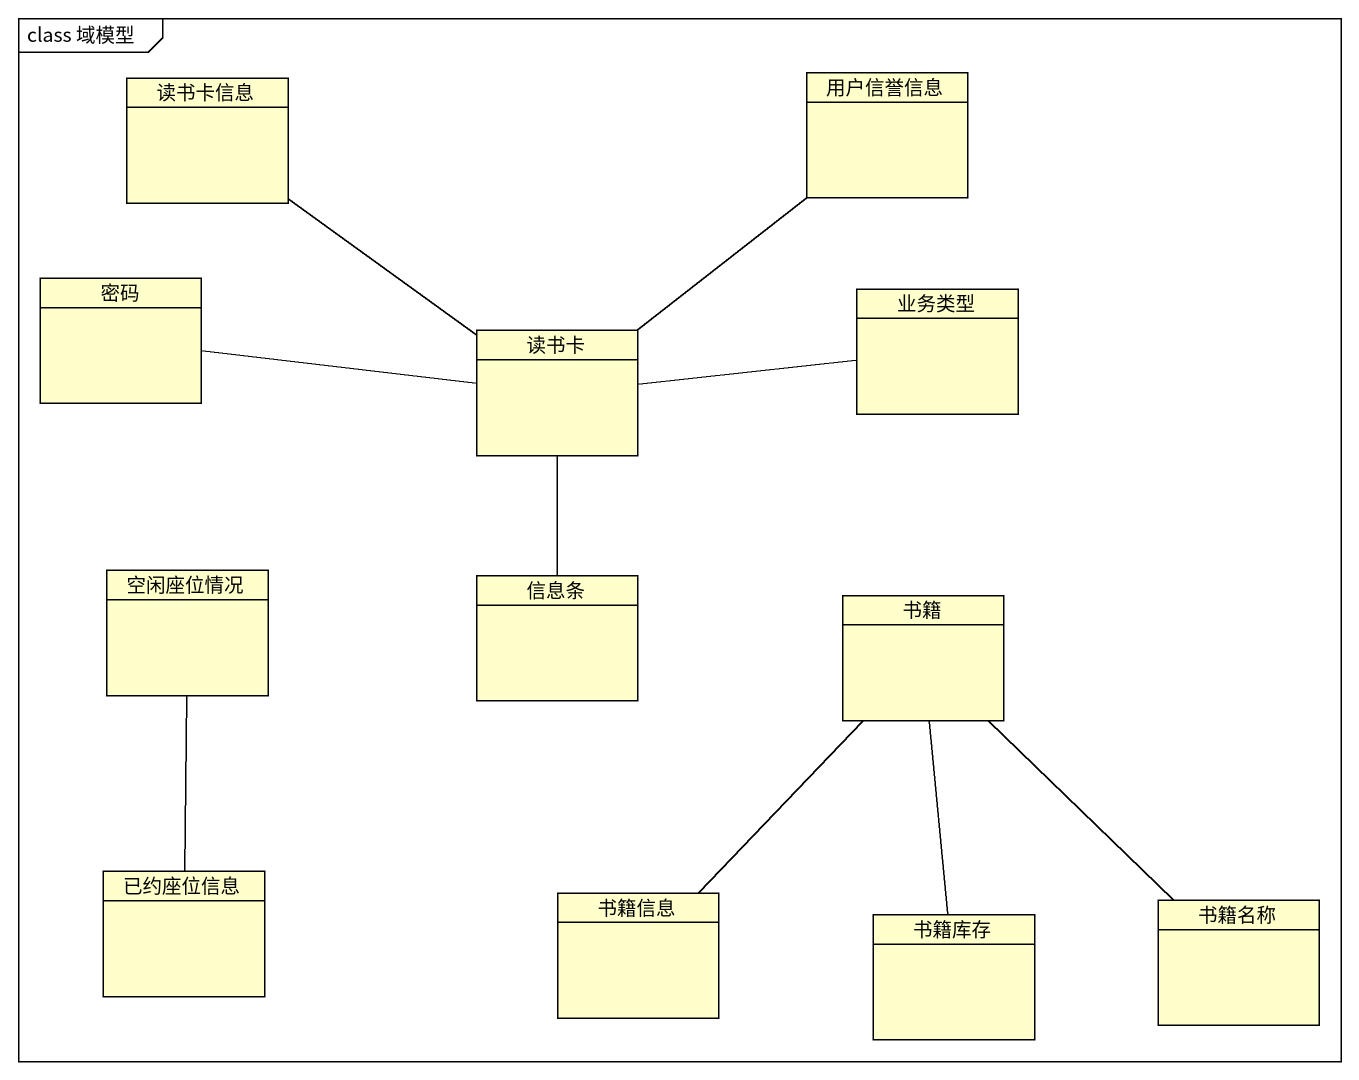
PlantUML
@startuml
mainframe class 域模型
hide circle
hide empty members
class 读书卡信息
class 用户信誉信息
class 密码
class 读书卡
class 业务类型
class 空闲座位情况
class 信息条
class 书籍
class 已约座位信息
class 书籍信息
class 书籍库存
class 书籍名称
读书卡信息 -- 读书卡
密码 -right- 读书卡
读书卡 -up- 用户信誉信息
读书卡 -right- 业务类型
读书卡 -- 信息条
空闲座位情况 -- 已约座位信息
书籍 -- 书籍信息
书籍 -- 书籍库存
书籍 -- 书籍名称
@enduml
